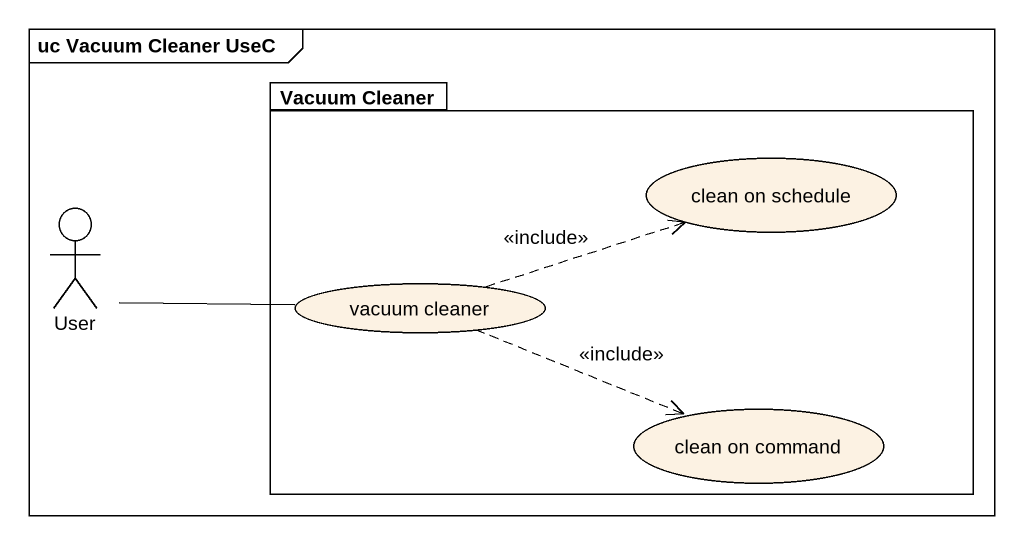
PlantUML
@startuml
mainframe uc Vacuum Cleaner UseC
package "Vacuum Cleaner" as Vacuum_Cleaner {
  usecase "clean on schedule" as clean_on_schedule
  usecase "vacuum cleaner" as vacuum_cleaner
  usecase "clean on command" as clean_on_command
}
actor User
User -right- vacuum_cleaner
vacuum_cleaner .right.> clean_on_schedule : <<include>>
vacuum_cleaner .right.> clean_on_command : <<include>>
@enduml
